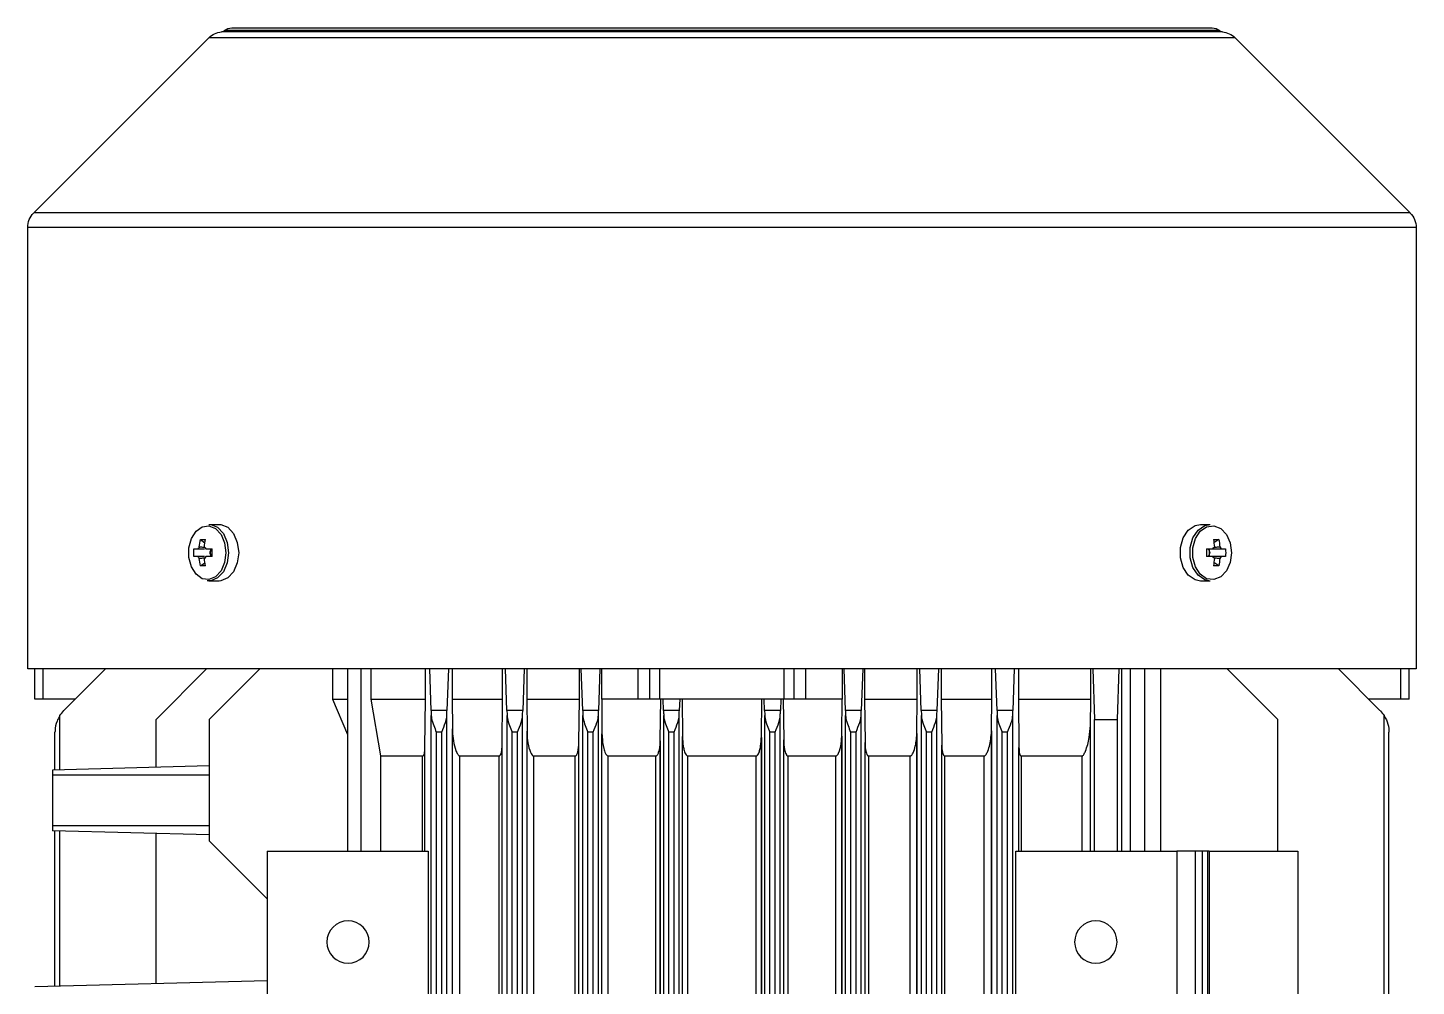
# Model space of a CAD drawing. Header units: centimetres. Extents: x 470464 to 524273, y 49611 to 59074.
# Drawn here: x 488008.36 to 488022.1, y 53586.93 to 53596.4 of the extents above; entities that cross this region are included whole.
import ezdxf

# ---------------------------------------------------------------- set-up
doc = ezdxf.new("R2010")
doc.units = ezdxf.units.CM
doc.header["$MEASUREMENT"] = 0
doc.layers.add('vinç', color=7, linetype='Continuous')

# ---------------------------------------------------------------- blocks, each defined once
blk = doc.blocks.new('DTYTJYJGHDTRHTRHTRF')
at = {"color": 2, "linetype": 'Continuous', "lineweight": 25}
for p, q in [((427171.618, 71683.291), (427171.918, 71683.291)), ((427171.618, 71683.291), (427171.618, 71683.209)), ((427171.918, 71683.361), (427171.918, 71669.621)), ((427176.285, 71683.361), (427171.918, 71683.361)), ((427176.285, 71683.361), (427176.285, 71669.621)), ((427176.427, 71683.303), (427176.427, 71669.68)), ((427178.16, 71681.57), (427176.427, 71683.303)), ((427171.618, 71683.209), (427171.918, 71683.209)), ((427171.618, 71683.209), (427171.618, 71682.891)), ((427160.979, 71683.043), (427171.457, 71683.043)), ((427161.143, 71683.091), (427171.294, 71683.091)), ((427171.506, 71683.003), (427171.918, 71682.591)), ((427170.118, 71682.191), (427168.318, 71682.191)), ((427170.118, 71681.313), (427170.118, 71682.191)), ((427170.118, 71681.991), (427171.418, 71681.991)), ((427171.918, 71681.491), (427171.418, 71681.991)), ((427173.031, 71681.475), (427173.031, 71681.431)), ((427173.105, 71681.431), (427173.105, 71681.475)), ((427178.16, 71681.57), (427178.16, 71671.413)), ((427178.218, 71681.444), (427178.218, 71671.538)), ((427170.118, 71681.313), (427162.318, 71681.313)), ((427170.118, 71681.313), (427170.118, 71681.298)), ((427172.788, 71681.324), (427172.788, 71681.228)), ((427172.938, 71681.408), (427172.972, 71681.359)), ((427173.031, 71681.35), (427173.031, 71681.286)), ((427173.051, 71681.311), (427173.031, 71681.311)), ((427173.105, 71681.311), (427173.086, 71681.311)), ((427173.105, 71681.286), (427173.105, 71681.35)), ((427173.199, 71681.408), (427173.164, 71681.359)), ((427173.348, 71681.228), (427173.348, 71681.324)), ((427178.23, 71681.415), (427178.23, 71671.568)), ((427178.258, 71671.641), (427178.258, 71681.341)), ((427162.318, 71681.298), (427170.118, 71681.298)), ((427162.318, 71681.246), (427170.118, 71681.246)), ((427162.318, 71681.177), (427170.118, 71681.177)), ((427170.118, 71681.298), (427170.118, 71681.246)), ((427170.118, 71681.246), (427170.118, 71681.177)), ((427170.118, 71681.177), (427170.118, 71680.991)), ((427170.118, 71680.991), (427168.318, 71680.991)), ((427170.118, 71679.398), (427170.118, 71680.991)), ((427171.918, 71680.83), (427170.118, 71680.83)), ((427171.918, 71680.673), (427170.118, 71680.673)), ((427170.118, 71680.533), (427171.918, 71680.533)), ((427170.118, 71680.449), (427171.918, 71680.449)), ((427170.118, 71680.405), (427171.418, 71680.405)), ((427171.418, 71680.405), (427171.918, 71680.422)), ((427171.418, 71680.178), (427171.418, 71680.405)), ((427170.118, 71680.178), (427171.418, 71680.178)), ((427170.118, 71680.137), (427171.36, 71680.137)), ((427171.36, 71680.137), (427171.618, 71680.14)), ((427171.918, 71680.16), (427171.418, 71680.178)), ((427171.618, 71679.425), (427171.618, 71680.14)), ((427171.618, 71680.14), (427171.918, 71680.14)), ((427170.118, 71680.055), (427171.058, 71680.055)), ((427168.318, 71679.398), (427170.118, 71679.398)), ((427170.118, 71679.454), (427171.058, 71679.454)), ((427170.118, 71679.43), (427171.141, 71679.43)), ((427171.618, 71679.425), (427171.141, 71679.43)), ((427171.918, 71679.384), (427171.506, 71679.369)), ((427171.918, 71679.425), (427171.618, 71679.425)), ((427160.979, 71679.368), (427171.457, 71679.368)), ((427161.143, 71679.318), (427171.294, 71679.318)), ((427161.143, 71679.265), (427171.294, 71679.265)), ((427171.294, 71679.318), (427171.294, 71679.265)), ((427171.506, 71679.369), (427171.506, 71679.213)), ((427160.979, 71679.215), (427171.457, 71679.215)), ((427161.11, 71679.16), (427171.327, 71679.16)), ((427171.306, 71679.16), (427161.118, 71679.16)), ((427171.327, 71679.16), (427171.618, 71679.163)), ((427171.506, 71679.213), (427171.918, 71679.199)), ((427171.618, 71679.163), (427171.918, 71679.163)), ((427171.618, 71678.662), (427171.618, 71679.163)), ((427161.378, 71679.086), (427171.058, 71679.086)), ((427161.378, 71678.697), (427171.058, 71678.697)), ((427160.979, 71678.618), (427171.457, 71678.618)), ((427161.143, 71678.568), (427171.294, 71678.568)), ((427161.271, 71678.666), (427171.166, 71678.666)), ((427171.618, 71678.662), (427171.166, 71678.666)), ((427171.294, 71678.568), (427171.294, 71678.515)), ((427171.918, 71678.634), (427171.506, 71678.619)), ((427171.506, 71678.619), (427171.506, 71678.463)), ((427171.918, 71678.662), (427171.618, 71678.662)), ((427160.979, 71678.465), (427171.457, 71678.465)), ((427161.135, 71678.421), (427171.302, 71678.421)), ((427171.281, 71678.421), (427161.142, 71678.421)), ((427161.143, 71678.515), (427171.294, 71678.515)), ((427171.302, 71678.421), (427171.618, 71678.424)), ((427171.506, 71678.463), (427171.918, 71678.449)), ((427171.618, 71678.424), (427171.918, 71678.424)), ((427171.618, 71677.903), (427171.618, 71678.424)), ((427161.378, 71678.354), (427171.058, 71678.354)), ((427161.246, 71677.907), (427171.191, 71677.907)), ((427161.378, 71677.944), (427171.058, 71677.944)), ((427171.618, 71677.903), (427171.191, 71677.907)), ((427171.918, 71677.884), (427171.506, 71677.869)), ((427171.918, 71677.903), (427171.618, 71677.903)), ((427160.979, 71677.868), (427171.457, 71677.868)), ((427161.143, 71677.818), (427171.294, 71677.818)), ((427161.143, 71677.765), (427171.294, 71677.765)), ((427171.294, 71677.818), (427171.294, 71677.765)), ((427171.294, 71677.818), (427171.294, 71677.818)), ((427171.294, 71677.765), (427171.294, 71677.765)), ((427171.506, 71677.869), (427171.506, 71677.713)), ((427160.979, 71677.715), (427171.457, 71677.715)), ((427161.159, 71677.678), (427171.277, 71677.678)), ((427171.255, 71677.678), (427161.181, 71677.678)), ((427161.378, 71677.618), (427171.058, 71677.618)), ((427171.058, 71677.146), (427171.058, 71677.618)), ((427171.277, 71677.678), (427171.618, 71677.681)), ((427171.506, 71677.713), (427171.918, 71677.699)), ((427171.918, 71677.682), (427171.618, 71677.682)), ((427171.618, 71677.682), (427171.618, 71677.322)), ((427171.618, 71677.322), (427171.618, 71677.206)), ((427171.618, 71677.322), (427171.918, 71677.322)), ((427171.618, 71677.206), (427171.618, 71677.107)), ((427171.618, 71677.206), (427171.918, 71677.206)), ((427160.979, 71677.068), (427171.457, 71677.068)), ((427161.219, 71677.102), (427171.217, 71677.102)), ((427161.229, 71677.102), (427171.207, 71677.102)), ((427161.378, 71677.146), (427171.058, 71677.146)), ((427171.618, 71677.098), (427171.217, 71677.102)), ((427171.618, 71677.073), (427171.506, 71677.069)), ((427171.506, 71677.069), (427171.506, 71676.913)), ((427171.618, 71677.107), (427171.918, 71677.107)), ((427171.618, 71677.107), (427171.618, 71675.875)), ((427160.979, 71676.915), (427171.457, 71676.915)), ((427161.143, 71677.018), (427171.294, 71677.018)), ((427161.143, 71676.965), (427171.294, 71676.965)), ((427171.294, 71677.018), (427171.294, 71676.965)), ((427171.294, 71677.018), (427171.294, 71677.018)), ((427171.294, 71676.965), (427171.294, 71676.965)), ((427171.506, 71676.913), (427171.618, 71676.909)), ((427161.186, 71676.882), (427171.251, 71676.882)), ((427171.24, 71676.882), (427161.196, 71676.882)), ((427161.378, 71676.829), (427171.058, 71676.829)), ((427171.058, 71676.154), (427171.058, 71676.829)), ((427171.251, 71676.882), (427171.618, 71676.885)), ((427161.186, 71676.101), (427171.251, 71676.101)), ((427161.196, 71676.101), (427171.24, 71676.101)), ((427161.378, 71676.154), (427171.058, 71676.154)), ((427171.618, 71676.097), (427171.251, 71676.101)), ((427160.979, 71676.068), (427171.457, 71676.068)), ((427161.143, 71676.018), (427171.294, 71676.018)), ((427161.143, 71675.965), (427171.294, 71675.965)), ((427171.294, 71676.018), (427171.294, 71675.965)), ((427171.618, 71676.073), (427171.506, 71676.069)), ((427171.506, 71676.069), (427171.506, 71675.913)), ((427160.979, 71675.915), (427171.457, 71675.915)), ((427161.219, 71675.881), (427171.217, 71675.881)), ((427171.206, 71675.881), (427161.229, 71675.881)), ((427161.378, 71675.837), (427171.058, 71675.837)), ((427171.058, 71675.365), (427171.058, 71675.837)), ((427171.217, 71675.881), (427171.618, 71675.885)), ((427171.506, 71675.913), (427171.618, 71675.909)), ((427171.618, 71675.875), (427171.918, 71675.875)), ((427171.618, 71675.875), (427171.618, 71675.777)), ((427171.618, 71675.777), (427171.918, 71675.777)), ((427171.618, 71675.777), (427171.618, 71675.661)), ((427171.618, 71675.661), (427171.618, 71675.301)), ((427171.618, 71675.661), (427171.918, 71675.661)), ((427160.979, 71675.268), (427171.457, 71675.268)), ((427161.159, 71675.304), (427171.277, 71675.304)), ((427161.181, 71675.304), (427171.262, 71675.304)), ((427161.378, 71675.365), (427171.058, 71675.365)), ((427171.618, 71675.301), (427171.277, 71675.304)), ((427171.918, 71675.284), (427171.506, 71675.269)), ((427171.506, 71675.269), (427171.506, 71675.113)), ((427171.618, 71675.301), (427171.918, 71675.301)), ((427161.143, 71675.218), (427171.294, 71675.218)), ((427161.143, 71675.165), (427171.294, 71675.165)), ((427171.294, 71675.218), (427171.294, 71675.165)), ((427160.979, 71675.115), (427171.457, 71675.115)), ((427161.246, 71675.075), (427171.191, 71675.075)), ((427161.378, 71675.038), (427171.058, 71675.038)), ((427171.058, 71674.628), (427171.058, 71675.038)), ((427171.191, 71675.075), (427171.618, 71675.08)), ((427171.506, 71675.113), (427171.918, 71675.099)), ((427171.618, 71675.08), (427171.918, 71675.08)), ((427171.618, 71674.559), (427171.618, 71675.08)), ((427161.378, 71674.628), (427171.058, 71674.628)), ((427160.979, 71674.518), (427171.457, 71674.518)), ((427161.135, 71674.562), (427171.302, 71674.562)), ((427161.143, 71674.468), (427171.294, 71674.468)), ((427171.294, 71674.468), (427171.294, 71674.415)), ((427171.618, 71674.559), (427171.302, 71674.562)), ((427171.918, 71674.534), (427171.506, 71674.519)), ((427171.506, 71674.519), (427171.506, 71674.363)), ((427171.918, 71674.559), (427171.618, 71674.559)), ((427160.979, 71674.365), (427171.457, 71674.365)), ((427161.143, 71674.415), (427171.294, 71674.415)), ((427161.271, 71674.316), (427171.166, 71674.316)), ((427171.166, 71674.316), (427171.618, 71674.321)), ((427171.506, 71674.363), (427171.918, 71674.349)), ((427171.618, 71674.321), (427171.918, 71674.321)), ((427171.618, 71673.82), (427171.618, 71674.321)), ((427161.378, 71674.286), (427171.058, 71674.286)), ((427171.058, 71673.896), (427171.058, 71674.286)), ((427161.378, 71673.896), (427171.058, 71673.896)), ((427160.979, 71673.768), (427171.457, 71673.768)), ((427161.11, 71673.823), (427171.327, 71673.823)), ((427161.131, 71673.823), (427171.313, 71673.823)), ((427171.618, 71673.82), (427171.327, 71673.823)), ((427171.918, 71673.784), (427171.506, 71673.769)), ((427171.506, 71673.769), (427171.506, 71673.613)), ((427171.918, 71673.82), (427171.618, 71673.82)), ((427160.979, 71673.615), (427171.457, 71673.615)), ((427161.143, 71673.718), (427171.294, 71673.718)), ((427161.143, 71673.665), (427171.294, 71673.665)), ((427171.294, 71673.718), (427171.294, 71673.665)), ((427171.506, 71673.613), (427171.918, 71673.599)), ((427170.118, 71673.585), (427168.318, 71673.585)), ((427170.118, 71671.991), (427170.118, 71673.585)), ((427170.118, 71673.552), (427171.141, 71673.552)), ((427170.118, 71673.529), (427171.058, 71673.529)), ((427171.058, 71673.112), (427171.058, 71673.529)), ((427171.141, 71673.552), (427171.618, 71673.557)), ((427171.618, 71673.557), (427171.918, 71673.557)), ((427171.618, 71673.015), (427171.618, 71673.557)), ((427171.058, 71673.112), (427170.118, 71673.112)), ((427171.618, 71673.015), (427171.058, 71673.112)), ((427171.918, 71673.015), (427171.618, 71673.015)), ((427171.918, 71672.918), (427170.118, 71672.918)), ((427171.918, 71672.784), (427170.118, 71672.784)), ((427171.618, 71672.638), (427171.27, 71672.784)), ((427171.618, 71672.638), (427171.618, 71672.784)), ((427171.918, 71672.638), (427171.618, 71672.638)), ((427170.118, 71671.991), (427168.318, 71671.991)), ((427168.778, 71669.691), (427168.838, 71671.991)), ((427169.644, 71671.991), (427170.218, 71671.417)), ((427171.418, 71671.417), (427171.918, 71671.917)), ((427171.418, 71671.417), (427170.218, 71671.417)), ((427170.278, 71671.417), (427170.318, 71669.867)), ((427170.368, 71671.417), (427170.368, 71669.867)), ((427170.868, 71671.417), (427170.868, 71669.867)), ((427170.959, 71671.417), (427170.918, 71669.867)), ((427172.788, 71671.515), (427172.788, 71671.414)), ((427173.031, 71671.445), (427173.031, 71671.384)), ((427173.031, 71671.432), (427173.051, 71671.432)), ((427173.086, 71671.432), (427173.105, 71671.432)), ((427173.105, 71671.384), (427173.105, 71671.445)), ((427173.348, 71671.414), (427173.348, 71671.515)), ((427176.427, 71669.68), (427178.16, 71671.413)), ((427171.418, 71670.891), (427171.918, 71671.391)), ((427172.938, 71671.33), (427172.969, 71671.375)), ((427173.031, 71671.306), (427173.031, 71671.265)), ((427173.105, 71671.265), (427173.105, 71671.306)), ((427173.199, 71671.33), (427173.167, 71671.375)), ((427168.81, 71670.891), (427170.291, 71670.891)), ((427170.945, 71670.891), (427171.418, 71670.891)), ((427171.918, 71670.391), (427171.506, 71669.979)), ((427171.618, 71670.091), (427171.618, 71669.774)), ((427168.785, 71669.94), (427170.316, 71669.94)), ((427170.92, 71669.94), (427171.457, 71669.94)), ((427168.783, 71669.891), (427170.318, 71669.891)), ((427168.783, 71669.891), (427170.318, 71669.891)), ((427168.783, 71669.891), (427170.318, 71669.891)), ((427168.783, 71669.891), (427170.318, 71669.891)), ((427168.783, 71669.891), (427170.318, 71669.891)), ((427168.783, 71669.891), (427170.318, 71669.891)), ((427170.368, 71669.867), (427170.318, 71669.867)), ((427170.868, 71669.867), (427170.368, 71669.867)), ((427170.918, 71669.867), (427170.868, 71669.867)), ((427170.919, 71669.891), (427171.294, 71669.891)), ((427170.919, 71669.891), (427171.294, 71669.891)), ((427170.919, 71669.891), (427171.294, 71669.891)), ((427170.919, 71669.891), (427171.294, 71669.891)), ((427170.919, 71669.891), (427171.294, 71669.891)), ((427170.919, 71669.891), (427171.294, 71669.891)), ((427171.618, 71669.774), (427171.918, 71669.774)), ((427171.618, 71669.774), (427171.618, 71669.691)), ((427171.618, 71669.691), (427171.918, 71669.691)), ((427171.918, 71669.621), (427176.285, 71669.621))]:
    blk.add_line(p, q, dxfattribs=at)
at = {"color": 2, "linetype": 'Continuous', "lineweight": 25, "flags": 128}
for points in [[(427173.068, 71681.534), (427172.972, 71681.521), (427172.888, 71681.483), (427172.829, 71681.427), (427172.802, 71681.358), (427172.811, 71681.287), (427172.855, 71681.223), (427172.927, 71681.176), (427173.019, 71681.15), (427173.117, 71681.15), (427173.209, 71681.176), (427173.282, 71681.223), (427173.325, 71681.287), (427173.335, 71681.358), (427173.308, 71681.427), (427173.248, 71681.483), (427173.165, 71681.521), (427173.068, 71681.534)], [(427172.788, 71681.324), (427172.799, 71681.269), (427172.845, 71681.202), (427172.921, 71681.152), (427173.017, 71681.125), (427173.12, 71681.125), (427173.216, 71681.152), (427173.292, 71681.202), (427173.338, 71681.269), (427173.348, 71681.324)], [(427172.788, 71681.228), (427172.799, 71681.173), (427172.845, 71681.106), (427172.921, 71681.056), (427173.017, 71681.029), (427173.12, 71681.029), (427173.216, 71681.056), (427173.292, 71681.106), (427173.338, 71681.173), (427173.348, 71681.228)], [(427171.058, 71679.454), (427171.058, 71679.532), (427171.058, 71679.609), (427171.058, 71679.686), (427171.058, 71679.762), (427171.058, 71679.836), (427171.058, 71679.91), (427171.058, 71679.983), (427171.058, 71680.055)], [(427171.058, 71678.697), (427171.058, 71678.746), (427171.058, 71678.795), (427171.058, 71678.844), (427171.058, 71678.893), (427171.058, 71678.942), (427171.058, 71678.99), (427171.058, 71679.038), (427171.058, 71679.086)], [(427171.058, 71677.944), (427171.058, 71677.996), (427171.058, 71678.048), (427171.058, 71678.099), (427171.058, 71678.15), (427171.058, 71678.202), (427171.058, 71678.253), (427171.058, 71678.303), (427171.058, 71678.354)], [(427173.068, 71671.709), (427172.967, 71671.695), (427172.88, 71671.658), (427172.818, 71671.602), (427172.789, 71671.533), (427172.788, 71671.515)], [(427173.348, 71671.515), (427173.347, 71671.533), (427173.319, 71671.602), (427173.257, 71671.658), (427173.169, 71671.695), (427173.068, 71671.709)], [(427173.068, 71671.607), (427172.967, 71671.594), (427172.88, 71671.557), (427172.818, 71671.5), (427172.789, 71671.432), (427172.789, 71671.398)], [(427173.068, 71671.582), (427172.972, 71671.57), (427172.888, 71671.534), (427172.829, 71671.48), (427172.802, 71671.415), (427172.811, 71671.347), (427172.855, 71671.287), (427172.927, 71671.241), (427173.019, 71671.217), (427173.117, 71671.217), (427173.209, 71671.241), (427173.282, 71671.287), (427173.325, 71671.347), (427173.335, 71671.415), (427173.308, 71671.48), (427173.248, 71671.534), (427173.165, 71671.57), (427173.068, 71671.582)], [(427173.348, 71671.414), (427173.347, 71671.432), (427173.319, 71671.5), (427173.257, 71671.557), (427173.169, 71671.594), (427173.068, 71671.607)]]:
    blk.add_lwpolyline(points, dxfattribs=at)
at = {"color": 2, "linetype": 'Continuous', "lineweight": 25}
for centre in [(427169.218, 71680.191), (427169.218, 71672.791)]:
    blk.add_circle(centre, 0.21, dxfattribs=at)
for centre, radius, start, end in [((427176.285, 71683.161), 0.2, 45, 90), ((427171.294, 71682.791), 0.3, 45, 57.0503), ((427173.068, 71680.955), 0.521, 85.9308, 94.0692), ((427178.018, 71681.428), 0.2, 4.4812, 45), ((427178.267, 71681.448), 0.05, 184.4812, 221.8217), ((427173.512, 71681.381), 0.575, 177.3305, 182.6695), ((427173.067, 71680.717), 0.703, 94.4734, 100.577), ((427173.067, 71680.663), 0.703, 94.4734, 100.577), ((427173.057, 71681.375), 0.0619, 114.7173, 137.1128), ((427173.057, 71681.406), 0.0619, 222.8872, 245.2827), ((427173.065, 71681.25), 0.0632, 103.1566, 122.3513), ((427173.068, 71681.238), 0.0757, 76.5689, 103.4311), ((427173.071, 71681.25), 0.0632, 57.6487, 76.8434), ((427173.079, 71681.375), 0.0619, 42.8872, 65.2827), ((427173.079, 71681.406), 0.0619, 294.7173, 317.1128), ((427173.07, 71680.717), 0.703, 79.423, 85.5266), ((427173.07, 71680.663), 0.703, 79.423, 85.5266), ((427172.624, 71681.381), 0.575, 357.3305, 2.6695), ((427178.148, 71681.341), 0.11, 0, 41.8217), ((427173.068, 71679.621), 1.666, 88.7273, 91.2727), ((427178.267, 71671.535), 0.05, 138.1783, 175.5188), ((427178.148, 71671.641), 0.11, 318.1783, 0), ((427173.068, 71672.883), 1.438, 268.5254, 271.4746), ((427173.065, 71671.495), 0.0649, 238.9644, 257.504), ((427173.068, 71671.509), 0.0794, 257.2055, 282.7945), ((427173.072, 71671.495), 0.0649, 282.496, 301.0356), ((427178.018, 71671.554), 0.2, 315, 355.5188), ((427173.458, 71671.355), 0.521, 177.1954, 182.8046), ((427173.067, 71672.039), 0.671, 258.9001, 265.2999), ((427173.067, 71671.988), 0.671, 258.9001, 265.2999), ((427173.056, 71671.327), 0.0619, 113.5667, 135.6063), ((427173.056, 71671.363), 0.0619, 224.3937, 246.4333), ((427173.08, 71671.327), 0.0619, 44.3937, 66.4333), ((427173.08, 71671.363), 0.0619, 293.5667, 315.6063), ((427173.07, 71672.039), 0.671, 274.7001, 281.0999), ((427173.07, 71671.988), 0.671, 274.7001, 281.0999), ((427172.678, 71671.355), 0.521, 357.1954, 2.8046), ((427173.068, 71671.777), 0.513, 265.8633, 274.1367), ((427171.294, 71670.191), 0.3, 302.9902, 315), ((427176.285, 71669.821), 0.2, 270, 315)]:
    blk.add_arc(centre, radius, start, end, dxfattribs=at)
for centre, major_axis, ratio, start_param, end_param in [((427173.068, 71681.215), (0, 0.104), 0.469869, 5.913772, 6.652599), ((427171.294, 71679.377), (0.3, 0), 0.034921, 5.287468, 5.497787), ((427171.294, 71679.206), (0.3, 0), 0.034921, 0.785398, 0.995716), ((427171.294, 71678.627), (0.3, 0), 0.034921, 5.287468, 5.497787), ((427171.294, 71678.456), (0.3, 0), 0.034921, 0.785398, 0.995717), ((427171.294, 71677.877), (0.3, 0), 0.034921, 5.287467, 5.497787), ((427171.294, 71677.706), (0.3, 0), 0.034921, 0.785398, 0.995717), ((427171.294, 71677.077), (0.3, 0), 0.034921, 5.287467, 5.497787), ((427171.294, 71676.906), (0.3, 0), 0.034921, 0.785398, 0.995717), ((427171.294, 71676.077), (0.3, 0), 0.034921, 5.287467, 5.497787), ((427171.294, 71675.906), (0.3, 0), 0.034921, 0.785398, 0.995717), ((427171.294, 71675.277), (0.3, 0), 0.034921, 5.287467, 5.497787), ((427171.294, 71675.106), (0.3, 0), 0.034921, 0.785398, 0.995717), ((427171.294, 71674.527), (0.3, 0), 0.034921, 5.287467, 5.497787), ((427171.294, 71674.356), (0.3, 0), 0.034921, 0.785398, 0.995717), ((427171.294, 71673.777), (0.3, 0), 0.034921, 5.287467, 5.497787), ((427171.294, 71673.606), (0.3, 0), 0.034921, 0.785398, 0.995717), ((427173.068, 71671.53), (0, 0.105), 0.462199, 2.772179, 3.511006)]:
    blk.add_ellipse(centre, major_axis=major_axis, ratio=ratio, start_param=start_param, end_param=end_param, dxfattribs=at)
for points, knots in [([(427171.457, 71683.043), (427171.443, 71683.051), (427171.403, 71683.075), (427171.347, 71683.089), (427171.307, 71683.091), (427171.294, 71683.091), (427171.294, 71683.091)], [0, 0, 0, 0, 0.269866, 0.77828, 0.993914, 1, 1, 1, 1]), ([(427173.019, 71681.358), (427173.017, 71681.373), (427173.015, 71681.393), (427173.012, 71681.413), (427173.012, 71681.417)], [0, 0, 0, 0, 0.767564, 1, 1, 1, 1]), ([(427173.031, 71681.431), (427173.031, 71681.426), (427173.031, 71681.391), (427173.031, 71681.351), (427173.031, 71681.317), (427173.031, 71681.314)], [0, 0, 0, 0, 0.127223, 0.914735, 1, 1, 1, 1]), ([(427173.105, 71681.35), (427173.105, 71681.372), (427173.105, 71681.399), (427173.105, 71681.426), (427173.105, 71681.431)], [0, 0, 0, 0, 0.817005, 1, 1, 1, 1]), ([(427173.125, 71681.417), (427173.124, 71681.413), (427173.122, 71681.393), (427173.119, 71681.373), (427173.117, 71681.358)], [0, 0, 0, 0, 0.2322911, 1, 1, 1, 1]), ([(427171.058, 71680.055), (427171.059, 71680.056), (427171.059, 71680.059), (427171.064, 71680.065), (427171.078, 71680.076), (427171.136, 71680.103), (427171.235, 71680.127), (427171.32, 71680.134), (427171.36, 71680.137)], [0, 0, 0, 0, 0.015965, 0.035758, 0.071494, 0.185069, 0.61906, 1, 1, 1, 1]), ([(427171.141, 71679.43), (427171.125, 71679.431), (427171.102, 71679.432), (427171.077, 71679.437), (427171.066, 71679.442), (427171.061, 71679.446), (427171.059, 71679.45), (427171.059, 71679.453), (427171.058, 71679.454)], [0, 0, 0, 0, 0.493912, 0.741553, 0.826941, 0.912843, 0.962883, 1, 1, 1, 1]), ([(427171.294, 71679.318), (427171.294, 71679.318), (427171.326, 71679.33), (427171.376, 71679.352), (427171.43, 71679.366), (427171.452, 71679.368), (427171.457, 71679.368)], [0, 0, 0, 0, 0.006088, 0.568527, 0.906317, 1, 1, 1, 1]), ([(427171.457, 71679.215), (427171.449, 71679.215), (427171.417, 71679.218), (427171.362, 71679.237), (427171.316, 71679.256), (427171.294, 71679.264), (427171.294, 71679.265)], [0, 0, 0, 0, 0.165847, 0.611873, 0.993917, 1, 1, 1, 1]), ([(427171.058, 71679.086), (427171.059, 71679.088), (427171.059, 71679.091), (427171.064, 71679.098), (427171.078, 71679.11), (427171.137, 71679.136), (427171.224, 71679.154), (427171.298, 71679.158), (427171.327, 71679.16)], [0, 0, 0, 0, 0.017865, 0.040005, 0.079988, 0.207097, 0.692835, 1, 1, 1, 1]), ([(427171.166, 71678.666), (427171.142, 71678.667), (427171.11, 71678.668), (427171.077, 71678.678), (427171.066, 71678.684), (427171.061, 71678.689), (427171.059, 71678.694), (427171.058, 71678.696), (427171.058, 71678.697)], [0, 0, 0, 0, 0.607135, 0.788964, 0.866776, 0.945384, 0.9829, 1, 1, 1, 1]), ([(427171.294, 71678.568), (427171.294, 71678.568), (427171.326, 71678.581), (427171.377, 71678.602), (427171.43, 71678.616), (427171.452, 71678.618), (427171.457, 71678.618)], [0, 0, 0, 0, 0.006087, 0.568298, 0.906228, 1, 1, 1, 1]), ([(427171.058, 71678.354), (427171.059, 71678.356), (427171.059, 71678.36), (427171.064, 71678.366), (427171.078, 71678.378), (427171.137, 71678.404), (427171.215, 71678.417), (427171.281, 71678.42), (427171.302, 71678.421)], [0, 0, 0, 0, 0.019601, 0.043887, 0.087751, 0.227215, 0.760176, 1, 1, 1, 1]), ([(427171.457, 71678.465), (427171.449, 71678.465), (427171.417, 71678.468), (427171.362, 71678.487), (427171.316, 71678.506), (427171.294, 71678.514), (427171.294, 71678.515)], [0, 0, 0, 0, 0.1657672, 0.6117441, 0.9939174, 1, 1, 1, 1]), ([(427171.191, 71677.907), (427171.158, 71677.908), (427171.118, 71677.91), (427171.078, 71677.923), (427171.066, 71677.93), (427171.061, 71677.935), (427171.059, 71677.94), (427171.059, 71677.943), (427171.058, 71677.944)], [0, 0, 0, 0, 0.663509, 0.829315, 0.885049, 0.941099, 0.97425, 1, 1, 1, 1]), ([(427171.294, 71677.818), (427171.294, 71677.818), (427171.326, 71677.831), (427171.377, 71677.852), (427171.43, 71677.866), (427171.452, 71677.868), (427171.457, 71677.868)], [0, 0, 0, 0, 0.006087, 0.568175, 0.90618, 1, 1, 1, 1]), ([(427171.457, 71677.715), (427171.449, 71677.715), (427171.417, 71677.718), (427171.362, 71677.737), (427171.316, 71677.756), (427171.294, 71677.764), (427171.294, 71677.765)], [0, 0, 0, 0, 0.1657248, 0.6116756, 0.9939177, 1, 1, 1, 1]), ([(427171.058, 71677.618), (427171.058, 71677.618), (427171.058, 71677.62), (427171.06, 71677.624), (427171.063, 71677.629), (427171.071, 71677.637), (427171.109, 71677.658), (427171.18, 71677.673), (427171.245, 71677.676), (427171.277, 71677.678)], [0, 0, 0, 0, 0.003975, 0.023024, 0.051501, 0.079767, 0.165133, 0.58361, 1, 1, 1, 1]), ([(427171.217, 71677.102), (427171.185, 71677.103), (427171.137, 71677.105), (427171.086, 71677.119), (427171.067, 71677.131), (427171.061, 71677.136), (427171.059, 71677.142), (427171.059, 71677.145), (427171.058, 71677.146)], [0, 0, 0, 0, 0.560355, 0.841517, 0.897247, 0.953426, 0.980807, 1, 1, 1, 1]), ([(427171.294, 71677.018), (427171.294, 71677.018), (427171.326, 71677.031), (427171.377, 71677.052), (427171.43, 71677.066), (427171.452, 71677.068), (427171.457, 71677.068)], [0, 0, 0, 0, 0.0060865, 0.568113, 0.9061554, 1, 1, 1, 1]), ([(427171.457, 71676.915), (427171.449, 71676.915), (427171.417, 71676.918), (427171.362, 71676.937), (427171.316, 71676.956), (427171.294, 71676.964), (427171.294, 71676.965)], [0, 0, 0, 0, 0.165704, 0.611641, 0.993918, 1, 1, 1, 1]), ([(427171.058, 71676.829), (427171.058, 71676.83), (427171.059, 71676.832), (427171.06, 71676.837), (427171.065, 71676.842), (427171.08, 71676.855), (427171.111, 71676.865), (427171.171, 71676.878), (427171.218, 71676.88), (427171.251, 71676.882)], [0, 0, 0, 0, 0.011419, 0.033849, 0.069402, 0.104726, 0.318205, 0.530286, 1, 1, 1, 1]), ([(427171.251, 71676.101), (427171.218, 71676.102), (427171.171, 71676.104), (427171.111, 71676.117), (427171.08, 71676.128), (427171.065, 71676.141), (427171.06, 71676.146), (427171.059, 71676.151), (427171.058, 71676.153), (427171.058, 71676.154)], [0, 0, 0, 0, 0.469716, 0.681788, 0.89526, 0.930588, 0.966143, 0.988575, 1, 1, 1, 1]), ([(427171.294, 71676.018), (427171.294, 71676.018), (427171.326, 71676.031), (427171.377, 71676.052), (427171.43, 71676.066), (427171.452, 71676.068), (427171.457, 71676.068)], [0, 0, 0, 0, 0.006086, 0.568082, 0.906143, 1, 1, 1, 1]), ([(427171.457, 71675.915), (427171.449, 71675.915), (427171.417, 71675.918), (427171.362, 71675.937), (427171.316, 71675.956), (427171.294, 71675.964), (427171.294, 71675.965)], [0, 0, 0, 0, 0.165693, 0.611625, 0.993918, 1, 1, 1, 1]), ([(427171.058, 71675.837), (427171.059, 71675.838), (427171.059, 71675.841), (427171.062, 71675.847), (427171.073, 71675.857), (427171.118, 71675.875), (427171.169, 71675.88), (427171.211, 71675.881), (427171.217, 71675.881)], [0, 0, 0, 0, 0.023432, 0.055824, 0.11136, 0.275159, 0.881981, 1, 1, 1, 1]), ([(427171.277, 71675.304), (427171.268, 71675.305), (427171.219, 71675.306), (427171.154, 71675.314), (427171.093, 71675.333), (427171.071, 71675.346), (427171.063, 71675.354), (427171.059, 71675.359), (427171.058, 71675.363), (427171.058, 71675.364), (427171.058, 71675.365)], [0, 0, 0, 0, 0.12291, 0.623723, 0.842294, 0.922312, 0.95038, 0.978669, 0.997536, 1, 1, 1, 1]), ([(427171.294, 71675.218), (427171.294, 71675.218), (427171.326, 71675.231), (427171.377, 71675.252), (427171.43, 71675.266), (427171.452, 71675.268), (427171.457, 71675.268)], [0, 0, 0, 0, 0.0060865, 0.5680799, 0.9061426, 1, 1, 1, 1]), ([(427171.457, 71675.115), (427171.449, 71675.115), (427171.417, 71675.118), (427171.362, 71675.137), (427171.316, 71675.156), (427171.294, 71675.164), (427171.294, 71675.165)], [0, 0, 0, 0, 0.1656926, 0.6116235, 0.9939178, 1, 1, 1, 1]), ([(427171.058, 71675.038), (427171.059, 71675.04), (427171.059, 71675.043), (427171.061, 71675.047), (427171.066, 71675.052), (427171.078, 71675.059), (427171.118, 71675.073), (427171.158, 71675.074), (427171.191, 71675.075)], [0, 0, 0, 0, 0.02575, 0.058902, 0.114953, 0.170687, 0.336493, 1, 1, 1, 1]), ([(427171.302, 71674.562), (427171.295, 71674.562), (427171.226, 71674.563), (427171.145, 71674.572), (427171.077, 71674.606), (427171.066, 71674.614), (427171.061, 71674.62), (427171.059, 71674.625), (427171.059, 71674.627), (427171.058, 71674.628)], [0, 0, 0, 0, 0.077842, 0.815284, 0.906766, 0.937458, 0.968331, 0.986952, 1, 1, 1, 1]), ([(427171.294, 71674.468), (427171.294, 71674.468), (427171.326, 71674.481), (427171.377, 71674.502), (427171.43, 71674.516), (427171.452, 71674.518), (427171.457, 71674.518)], [0, 0, 0, 0, 0.006086, 0.568025, 0.906121, 1, 1, 1, 1]), ([(427171.058, 71674.286), (427171.059, 71674.287), (427171.059, 71674.29), (427171.062, 71674.295), (427171.073, 71674.303), (427171.108, 71674.314), (427171.142, 71674.315), (427171.166, 71674.316)], [0, 0, 0, 0, 0.033413, 0.079588, 0.158763, 0.392319, 1, 1, 1, 1]), ([(427171.457, 71674.365), (427171.449, 71674.365), (427171.417, 71674.368), (427171.362, 71674.387), (427171.316, 71674.406), (427171.294, 71674.414), (427171.294, 71674.415)], [0, 0, 0, 0, 0.165674, 0.611594, 0.993918, 1, 1, 1, 1]), ([(427171.327, 71673.823), (427171.318, 71673.823), (427171.247, 71673.825), (427171.16, 71673.838), (427171.082, 71673.87), (427171.066, 71673.882), (427171.061, 71673.888), (427171.059, 71673.893), (427171.059, 71673.895), (427171.058, 71673.896)], [0, 0, 0, 0, 0.090212, 0.765413, 0.907077, 0.946757, 0.971793, 0.989338, 1, 1, 1, 1]), ([(427171.294, 71673.718), (427171.294, 71673.718), (427171.326, 71673.731), (427171.377, 71673.752), (427171.43, 71673.766), (427171.452, 71673.768), (427171.457, 71673.768)], [0, 0, 0, 0, 0.006086, 0.568067, 0.906138, 1, 1, 1, 1]), ([(427171.457, 71673.615), (427171.449, 71673.615), (427171.417, 71673.618), (427171.362, 71673.637), (427171.316, 71673.656), (427171.294, 71673.664), (427171.294, 71673.665)], [0, 0, 0, 0, 0.165688, 0.611616, 0.993918, 1, 1, 1, 1]), ([(427171.058, 71673.529), (427171.059, 71673.53), (427171.059, 71673.532), (427171.061, 71673.536), (427171.066, 71673.54), (427171.077, 71673.545), (427171.102, 71673.551), (427171.125, 71673.552), (427171.141, 71673.552)], [0, 0, 0, 0, 0.037117, 0.087158, 0.173058, 0.258446, 0.506087, 1, 1, 1, 1]), ([(427173.012, 71671.319), (427173.012, 71671.324), (427173.014, 71671.343), (427173.017, 71671.361), (427173.018, 71671.375)], [0, 0, 0, 0, 0.258717, 1, 1, 1, 1]), ([(427173.031, 71671.371), (427173.031, 71671.355), (427173.031, 71671.333), (427173.031, 71671.311), (427173.031, 71671.306)], [0, 0, 0, 0, 0.761609, 1, 1, 1, 1]), ([(427173.105, 71671.306), (427173.105, 71671.311), (427173.105, 71671.333), (427173.105, 71671.355), (427173.105, 71671.371)], [0, 0, 0, 0, 0.238391, 1, 1, 1, 1]), ([(427173.118, 71671.375), (427173.12, 71671.361), (427173.122, 71671.343), (427173.124, 71671.324), (427173.125, 71671.319)], [0, 0, 0, 0, 0.741067, 1, 1, 1, 1]), ([(427171.457, 71669.94), (427171.439, 71669.929), (427171.392, 71669.903), (427171.336, 71669.892), (427171.3, 71669.891), (427171.294, 71669.891), (427171.294, 71669.891)], [0, 0, 0, 0, 0.351619, 0.901437, 0.993915, 1, 1, 1, 1])]:
    blk.add_open_spline(points, degree=3, knots=knots, dxfattribs=at)
blk = doc.blocks.new('fdtrhrghrtsehserhtr')
at = {"layer": 'vinç', "color": 0, "xscale": -1}
blk.add_blockref('DTYTJYJGHDTRHTRHTRF', (855128.837, 0), dxfattribs=at)
blk = doc.blocks.new('K')
at = {"layer": 'vinç', "color": 0, "rotation": 270}
blk.add_blockref('fdtrhrghrtsehserhtr', (416338.736, 473046.981), dxfattribs=at)

msp = doc.modelspace()

# ---------------------------------------------------------------- block references
msp.add_blockref('K', (0, 8500))

doc.saveas('drawing.dxf')
